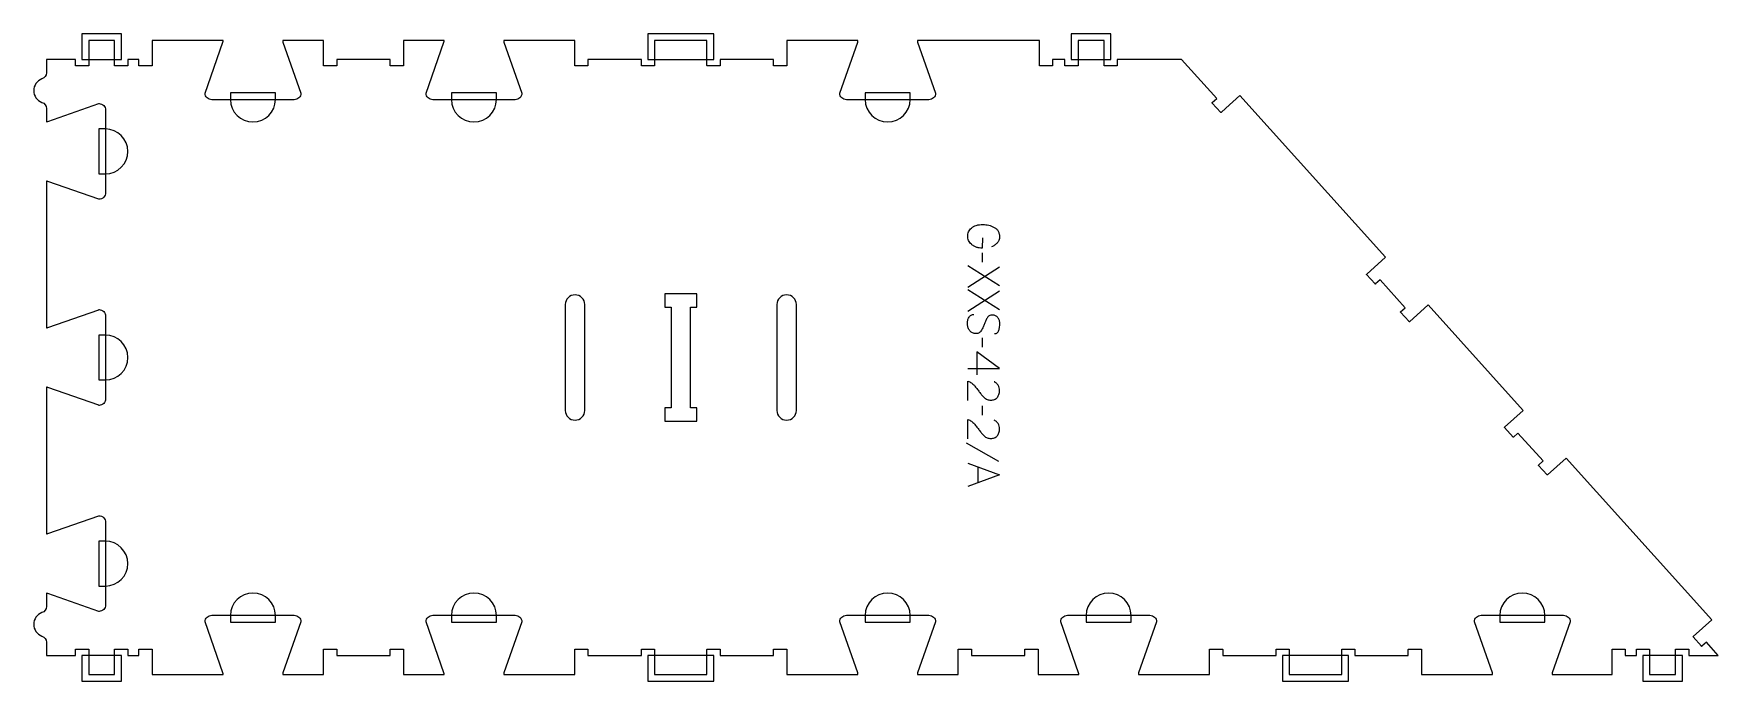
# Model space of a CAD drawing. Extents: x 0 to 1593, y -6 to 606.
import ezdxf

# ---------------------------------------------------------------- set-up
doc = ezdxf.new("R2010")
doc.units = 0
for name, color, linetype in [('1_ANYTOOL_1MMDEEP_LABELS_S', 2, 'CONTINUOUS'), ('3_ANYTOOL_CUTTHROUGH_INSID', 4, 'CONTINUOUS'), ('4_ANYTOOL_CUTTHROUGH_OUTSI', 5, 'CONTINUOUS'), ('5_ANYTOOL_HALF_MILL_9MM_IN', 3, 'CONTINUOUS')]:
    doc.layers.add(name, color=color, linetype=linetype)

msp = doc.modelspace()

# ---------------------------------------------------------------- linework, layer by layer
at = {"layer": '1_ANYTOOL_1MMDEEP_LABELS_S'}
for p, q in [((896.888995, 389.992088), (896.803281, 398.777802)), ((913.003281, 367.663516), (883.003281, 386.563516)), ((883.003281, 366.420659), (913.003281, 385.363516)), ((913.003281, 344.94923), (883.003281, 363.84923)), ((883.003281, 343.706373), (913.003281, 362.64923)), ((891.660423, 305.220659), (891.660423, 283.44923)), ((896.888995, 309.506373), (896.803281, 318.292088)), ((896.888995, 245.306373), (896.803281, 254.092088)), ((912.531852, 201.506373), (881.760423, 218.692088)), ((892.560423, 196.320659), (892.560423, 181.406373))]:
    msp.add_line(p, q, dxfattribs=at)
for points in [[(896.803281, 412.877802), (896.760423, 403.106373, -0.031732), (893.753021, 403.374484, -0.048764), (890.835423, 404.118873, -0.050291), (888.524916, 405.228586, -0.060119), (886.517566, 406.813516, -0.036578), (885.03115, 408.545536, -0.050793), (883.871138, 410.504588, -0.051881), (883.203393, 412.457605, -0.053919), (882.960423, 414.506373, -0.055881), (883.167367, 416.541521, -0.055271), (883.817566, 418.481373, -0.05403), (884.97676, 420.407349, -0.038531), (886.474709, 422.092088, -0.067281), (888.585723, 423.639801, -0.049165), (891.006852, 424.663516, -0.047412), (894.210771, 425.336443, -0.028075), (897.488995, 425.520659, -0.03109), (900.180575, 425.353132, -0.031496), (902.830066, 424.851016, -0.031425), (905.458311, 424.000143, -0.02824), (907.967566, 422.842088, -0.064555), (910.119091, 421.313284, -0.078906), (911.744352, 419.247445, -0.076878), (912.718902, 416.623843, -0.050594), (913.003281, 413.820659, -0.039946), (912.870484, 412.161098, -0.052714), (912.435423, 410.558159, -0.053511), (911.720089, 409.174962, -0.05153), (910.731852, 407.970659, -0.040443), (908.30871, 405.930435, -0.04035), (905.588995, 404.306373)], [(908.417566, 322.320659, 0.071867), (909.754173, 322.513772, 0.100684), (910.935423, 323.140302, 0.047558), (911.411874, 323.614855, 0.038563), (911.800602, 324.164855, 0.037928), (912.14807, 324.862043, 0.026634), (912.403281, 325.59923, 0.028461), (913.089263, 328.622564, 0.041577), (913.346138, 331.706373, 0.036938), (913.234998, 333.208733, 0.041531), (912.890781, 334.67423, 0.041583), (912.313572, 336.051607, 0.038125), (911.524709, 337.320659, 0.057611), (910.532805, 338.390812, 0.065808), (909.312209, 339.184945, 0.06469), (907.852654, 339.662441, 0.046778), (906.317566, 339.806373, 0.052235), (904.767724, 339.644017, 0.075448), (903.317566, 339.09923, 0.076671), (902.144514, 338.183139, 0.061023), (901.260423, 336.977802, 0.021951), (899.733078, 333.948948, 0.018213), (898.453281, 330.806373, -0.02405), (897.147818, 327.704889, -0.02981), (895.517566, 324.763516, -0.068439), (894.551636, 323.622214, -0.079282), (893.299709, 322.813516, -0.076308), (891.721027, 322.388516, -0.047772), (890.074709, 322.363516, -0.046243), (888.39375, 322.656751, -0.06359), (886.822923, 323.306373, -0.064671), (885.538734, 324.279197, -0.057073), (884.524709, 325.534945, -0.067522), (883.161799, 328.503253, -0.070793), (882.660423, 331.727802, -0.064027), (883.022939, 334.866817, -0.070447), (884.203281, 337.792088, -0.054374), (885.052913, 338.950505, -0.074742), (886.163995, 339.84923, -0.075199), (887.470373, 340.372238, -0.057737), (888.874709, 340.534945)], [(883.046138, 259.020659), (883.088995, 277.320659, -0.034491), (884.836327, 276.657881, -0.037732), (886.469352, 275.751016, -0.037744), (887.943988, 274.611722, -0.03482), (889.238995, 273.270659, -0.00859), (891.637578, 270.311434, -0.008791), (893.931852, 267.270659, 0.020588), (896.165295, 264.45137, 0.025206), (898.646138, 261.84923, 0.046908), (899.94738, 260.828635, 0.051091), (901.421138, 260.081373, 0.050722), (903.069312, 259.63264, 0.041139), (904.774709, 259.492088, 0.039396), (906.582295, 259.634732, 0.058519), (908.321138, 260.12423, 0.060358), (909.728254, 260.914788, 0.061397), (910.903281, 262.020659, 0.048006), (911.82524, 263.376616, 0.045901), (912.478281, 264.881373, 0.045216), (912.88084, 266.621434, 0.034258), (913.003281, 268.406373, 0.055622), (912.709293, 271.040944, 0.079896), (911.728281, 273.484945, 0.080617), (910.06258, 275.454332, 0.060287), (907.903281, 276.892088)], [(883.046138, 222.720659), (883.088995, 241.020659, -0.034491), (884.836327, 240.357881, -0.037732), (886.469352, 239.451016, -0.037744), (887.943988, 238.311722, -0.03482), (889.238995, 236.970659, -0.00859), (891.637578, 234.011434, -0.008791), (893.931852, 230.970659, 0.020588), (896.165295, 228.15137, 0.025206), (898.646138, 225.54923, 0.046908), (899.94738, 224.528635, 0.051091), (901.421138, 223.781373, 0.050722), (903.069312, 223.33264, 0.041139), (904.774709, 223.192088, 0.039396), (906.582295, 223.334732, 0.058519), (908.321138, 223.82423, 0.060358), (909.728254, 224.614788, 0.061397), (910.903281, 225.720659, 0.048006), (911.82524, 227.076616, 0.045901), (912.478281, 228.581373, 0.045216), (912.88084, 230.321434, 0.034258), (913.003281, 232.106373, 0.055622), (912.709293, 234.740944, 0.079896), (911.728281, 237.184945, 0.080617), (910.06258, 239.154332, 0.060287), (907.903281, 240.592088)]]:
    msp.add_lwpolyline(points, format="xyb", dxfattribs=at)
for points in [[(883.003281, 289.234945), (913.046138, 289.192088), (891.660423, 305.220659)], [(883.003281, 199.792088), (913.003281, 188.906373), (883.003281, 177.84923)]]:
    msp.add_lwpolyline(points, dxfattribs=at)
at = {"layer": '3_ANYTOOL_CUTTHROUGH_INSID'}
for points in [[(521, 249.750003), (521, 349.749997, 1), (502.5, 349.749997), (502.5, 249.750003, 1)], [(702.5, 249.750003, 1), (721, 249.750003), (721, 349.749997, 1), (702.5, 349.749997)]]:
    msp.add_lwpolyline(points, format="xyb", close=True, dxfattribs=at)
msp.add_lwpolyline([(627, 360), (596.5, 360), (596.5, 347.5), (602.5, 347.5), (602.5, 252), (596.5, 252), (596.5, 239.5), (627, 239.5), (627, 252), (621, 252), (621, 347.5), (627, 347.5)], close=True, dxfattribs=at)
at = {"layer": '4_ANYTOOL_CUTTHROUGH_OUTSI'}
msp.add_lwpolyline([(1435.402584, 0.000005), (1492.085504, 0.000881), (1492.085504, 23.750885, -0.414214), (1492.335504, 24.000885), (1504.335504, 24.000885, -0.414214), (1504.585504, 23.750885), (1504.585504, 18.000885), (1515.085504, 18.000885), (1515.085504, 23.750885, -0.414214), (1515.335504, 24.000885), (1527.335504, 24.000885, -0.414214), (1527.585504, 23.750885), (1527.585504, 0.000885), (1552.085504, 0.000885), (1552.085504, 23.750885, -0.414214), (1552.335504, 24.000885), (1564.335504, 24.000885, -0.414214), (1564.585504, 23.750885), (1564.585504, 18.000885), (1592.552642, 18.00087), (1581.33813, 30.455851), (1577.065048, 26.60835, -0.414214), (1576.711979, 26.626853), (1568.682412, 35.544591, -0.414214), (1568.700915, 35.89766), (1586.350605, 51.789512), (1448.685802, 204.681764), (1431.036113, 188.789912, -0.414214), (1430.683044, 188.808416), (1422.653477, 197.726154, -0.414214), (1422.67198, 198.079223), (1426.945063, 201.926724), (1403.190926, 228.308365), (1398.917844, 224.460864, -0.414214), (1398.564775, 224.479368), (1390.535208, 233.397106, -0.414214), (1390.553711, 233.750174), (1408.203401, 249.642026), (1318.268232, 349.52515), (1300.618543, 333.633298, -0.414214), (1300.265474, 333.651801), (1292.235907, 342.569539, -0.414214), (1292.25441, 342.922608), (1296.527493, 346.770109), (1272.773356, 373.15175), (1268.500274, 369.304249, -0.414214), (1268.147205, 369.322753), (1260.117638, 378.240491, -0.414214), (1260.136141, 378.59356), (1277.785831, 394.485412), (1140.121028, 547.377664), (1126.930208, 535.500596), (1122.471339, 531.485812, -0.414214), (1122.11827, 531.504316), (1114.088703, 540.422054, -0.414214), (1114.107206, 540.775122), (1118.380289, 544.622623), (1085.174969, 581.500864), (1024.344075, 581.500041), (1024.344075, 575.750037, -0.414214), (1024.094075, 575.500037), (1012.094075, 575.500037, -0.414214), (1011.844075, 575.750037), (1011.844075, 599.500037), (987.344075, 599.500037), (987.344075, 575.750037, -0.414214), (987.094075, 575.500037), (975.094075, 575.500037, -0.414214), (974.844075, 575.750037), (974.844075, 581.500061, 0.000001), (963.262161, 581.500126), (963.262161, 575.750127, -0.414214), (963.012161, 575.500127), (951.012161, 575.500127, -0.414214), (950.762161, 575.750127), (950.762161, 599.500126), (835.402437, 599.500001, 0.061784), (835.637431, 598.10513), (852.532965, 549.832588, -0.084368), (852.547, 549.750001, -0.414214), (846.297, 543.500001), (768.297, 543.500001, -0.414214), (762.047, 549.750001, -0.084368), (762.061035, 549.832588), (778.960148, 598.116195, 0.0608), (779.191479, 599.500001), (761.75, 599.5), (712, 599.5), (712, 575.75, -0.414214), (711.75, 575.5), (699.75, 575.5, -0.414214), (699.5, 575.75), (699.5, 581.5), (649, 581.5), (649, 575.75, -0.414214), (648.75, 575.5), (636.75, 575.5, -0.414214), (636.5, 575.75), (636.5, 599.5), (587, 599.5), (587, 575.75, -0.414214), (586.75, 575.5), (574.75, 575.5, -0.414214), (574.5, 575.75), (574.5, 581.5), (524, 581.5), (524, 575.75, -0.414214), (523.75, 575.5), (511.75, 575.5, -0.414214), (511.5, 575.75), (511.5, 599.5), (461.75, 599.5), (444.308437, 599.5, 0.061784), (444.543431, 598.10513), (461.438965, 549.832588, -0.084368), (461.453, 549.75, -0.414214), (455.203, 543.5), (377.203, 543.5, -0.414214), (370.953, 549.75, -0.084368), (370.967035, 549.832588), (387.866148, 598.116195, 0.061178), (388.097563, 599.5), (349.5, 599.5), (349.5, 575.75, -0.414214), (349.25, 575.5), (337.25, 575.5, -0.414214), (337, 575.75), (337, 581.5), (286.5, 581.5), (286.5, 575.75, -0.414214), (286.25, 575.5), (274.25, 575.5, -0.414214), (274, 575.75), (274, 599.5), (235.402437, 599.5, 0.061784), (235.637431, 598.10513), (252.532965, 549.832588, -0.084368), (252.547, 549.75, -0.414214), (246.297, 543.5), (168.297, 543.5, -0.414214), (162.047, 549.75, -0.084368), (162.061035, 549.832588), (178.960148, 598.116195, 0.061178), (179.191563, 599.5), (161.75, 599.5), (112, 599.5), (112, 575.75, -0.414214), (111.75, 575.5), (99.75, 575.5, -0.414214), (99.5, 575.75), (99.5, 581.499999), (89, 581.49997), (89, 575.749939, -0.414214), (88.75, 575.499939), (76.75, 575.499939, -0.414214), (76.5, 575.749939), (76.5, 599.499939), (52, 599.499939), (52, 575.749939, -0.414214), (51.75, 575.499939), (39.75, 575.499939, -0.414214), (39.5, 575.749939), (39.5, 581.499863), (12, 581.499607), (12, 569.094772, -0.317837), (7.833333, 563.202216, 0.707107), (7.833333, 541.046203, -0.317837), (12, 535.153647), (12, 522.75479, 0.061835), (13.39487, 522.989641), (61.667412, 539.885174, -0.084368), (61.75, 539.89921, -0.414214), (68, 533.64921), (68, 455.64921, -0.414214), (61.75, 449.39921, -0.084368), (61.667412, 449.413245), (13.383805, 466.312358, 0.061178), (12, 466.543772), (12, 327.854647, 0.061784), (13.39487, 328.089641), (61.667412, 344.985174, -0.084368), (61.75, 344.99921, -0.414214), (68, 338.74921), (68, 260.74921, -0.414214), (61.75, 254.49921, -0.084368), (61.667412, 254.513245), (13.383805, 271.412358, 0.061178), (12, 271.643772), (12, 132.954647, 0.061784), (13.39487, 133.189641), (61.667412, 150.085174, -0.084368), (61.75, 150.09921, -0.414214), (68, 143.84921), (68, 65.84921, -0.414214), (61.75, 59.59921, -0.08437), (61.667411, 59.613246), (13.383804, 76.512757, 0.061376), (12, 76.744268), (12, 64.344772, -0.317837), (7.833333, 58.452216, 0.317837), (0, 47.37421, 0.317837), (7.833333, 36.296203, -0.317837), (12, 30.403647), (12, 18.000001), (39.5, 18.000134), (39.5, 23.750061, -0.414214), (39.75, 24.000061), (51.75, 24.000061, -0.414214), (52, 23.750061), (52, 0.000061), (76.5, 0.000061), (76.5, 23.750061, -0.414214), (76.75, 24.000061), (88.75, 24.000061, -0.414214), (89, 23.750061), (89, 18.00003), (99.5, 18.000001), (99.5, 23.75, -0.414214), (99.75, 24), (111.75, 24, -0.414214), (112, 23.75), (112, 0), (179.191563, 0, 0.061784), (178.956569, 1.39487), (162.061035, 49.667412, -0.084368), (162.047, 49.75, -0.414214), (168.297, 56), (246.297, 56, -0.414214), (252.547, 49.75, -0.084368), (252.532965, 49.667412), (235.633852, 1.383805, 0.061178), (235.402437, 0), (274, 0), (274, 23.75, -0.414214), (274.25, 24), (286.25, 24, -0.414214), (286.5, 23.75), (286.5, 18), (337, 18), (337, 23.75, -0.414214), (337.25, 24), (349.25, 24, -0.414214), (349.5, 23.75), (349.5, 0), (388.097563, 0, 0.061784), (387.862569, 1.39487), (370.967035, 49.667412, -0.084368), (370.953, 49.75, -0.414214), (377.203, 56), (455.203, 56, -0.414214), (461.453, 49.75, -0.084368), (461.438965, 49.667412), (444.539852, 1.383805, 0.061178), (444.308437, 0), (511.5, 0), (511.5, 23.75, -0.414214), (511.75, 24), (523.75, 24, -0.414214), (524, 23.75), (524, 18), (574.5, 18), (574.5, 23.75, -0.414214), (574.75, 24), (586.75, 24, -0.414214), (587, 23.75), (587, 0), (636.5, 0), (636.5, 23.75, -0.414214), (636.75, 24), (648.75, 24, -0.414214), (649, 23.75), (649, 18), (699.5, 18), (699.5, 23.75, -0.414214), (699.75, 24), (711.75, 24, -0.414214), (712, 23.75), (712, 0), (761.75, 0), (779.191563, 0.000001, 0.061784), (778.956569, 1.394871), (762.061035, 49.667413, -0.084368), (762.047, 49.750001, -0.414214), (768.297, 56.000001), (846.297, 56.000001, -0.414214), (852.547, 49.750001, -0.084368), (852.532965, 49.667413), (835.633852, 1.383806, 0.0608), (835.402521, 0.000001), (874, 0.000001), (874, 23.750001, -0.414214), (874.25, 24.000001), (886.25, 24.000001, -0.414214), (886.5, 23.750001), (886.5, 18.000001), (937, 18.000001), (937, 23.750001, -0.414214), (937.25, 24.000001), (949.25, 24.000001, -0.414214), (949.5, 23.750001), (949.5, 0.000001), (988.097563, 0.000001, 0.061784), (987.862569, 1.394871), (970.967035, 49.667413, -0.084368), (970.953, 49.750001, -0.414214), (977.203, 56.000001), (1055.203, 56.000001, -0.414214), (1061.453, 49.750001, -0.084368), (1061.438965, 49.667413), (1044.539852, 1.383806, 0.0608), (1044.308521, 0.000001), (1111.5, 0.000001), (1111.5, 23.750001, -0.414214), (1111.75, 24.000001), (1123.75, 24.000001, -0.414214), (1124, 23.750001), (1124, 18.000001), (1174.5, 18.000001), (1174.5, 23.750001, -0.414214), (1174.75, 24.000001), (1186.75, 24.000001, -0.414214), (1187, 23.750001), (1187, 0.000001), (1236.5, 0.000001), (1236.5, 23.750001, -0.414214), (1236.75, 24.000001), (1248.75, 24.000001, -0.414214), (1249, 23.750001), (1249, 18.000001), (1299.5, 18.000001), (1299.5, 23.750001, -0.414214), (1299.75, 24.000001), (1311.75, 24.000001, -0.414214), (1312, 23.750001), (1312, 0.000001), (1379.19159, 0.000001, 0.06181), (1378.956668, 1.394871), (1362.061134, 49.667413, -0.084368), (1362.047099, 49.750001, -0.414214), (1368.297099, 56.000001), (1446.297099, 56.000001, -0.414214), (1452.547099, 49.750001, -0.084368), (1452.533064, 49.667413), (1435.633951, 1.383806, 0.060787)], format="xyb", close=True, dxfattribs=at)
at = {"layer": '5_ANYTOOL_HALF_MILL_9MM_IN'}
for points in [[(51.5, 581.55787), (77, 581.55787), (83, 581.55787), (83, 605.999939), (76.74, 605.999939), (45.5, 605.999939), (45.5, 599.739939), (45.5, 581.55787)], [(586.5, 581.5), (637, 581.5), (643, 581.5), (643, 606), (636.74, 606), (580.5, 606), (580.5, 599.74), (580.5, 581.5)], [(986.844075, 581.500037), (1012.344075, 581.500037), (1018.344075, 581.500037), (1018.344075, 599.740037), (1018.344075, 606.000037), (980.844075, 606.000037), (980.844075, 599.740037), (980.844075, 581.500037)], [(77, 17.94213), (51.5, 17.94213), (45.5, 17.94213), (45.5, -6.499939), (51.76, -6.499939), (83, -6.499939), (83, -0.239939), (83, 17.94213)], [(637, 18), (586.5, 18), (580.5, 18), (580.5, -6.5), (586.76, -6.5), (636.74, -6.5), (643, -6.5), (643, 18)], [(1237, 18), (1186.5, 18), (1180.5, 18), (1180.5, -6.5), (1186.76, -6.5), (1243, -6.5), (1243, -0.24), (1243, 18)], [(1552.585504, 18.000884), (1527.085504, 18.000884), (1521.085504, 18.000884), (1521.085504, -0.239115), (1521.085504, -6.499115), (1558.585504, -6.499115), (1558.585504, -0.239115), (1558.585504, 18.000884)]]:
    msp.add_lwpolyline(points, close=True, dxfattribs=at)
for points in [[(186.047, 544), (186.047, 543.75, 1), (228.547, 543.75), (228.547, 550), (186.047, 550)], [(394.953002, 543.74, 0.999765), (437.453, 543.75), (437.453, 550), (394.953, 550)], [(786.047002, 543.74, 0.999765), (828.547, 543.75), (828.547, 550), (786.047, 550)], [(67.76, 473.400002, 0.999765), (67.75, 515.9), (61.5, 515.9), (61.5, 473.4)], [(67.76, 278.500002, 0.999765), (67.75, 321), (61.5, 321), (61.5, 278.5)], [(67.76, 83.600002, 0.999765), (67.75, 126.1), (61.5, 126.1), (61.5, 83.6)], [(228.547, 55.75, 1), (186.047, 55.75), (186.047, 49.5), (228.547, 49.5)], [(437.453, 55.75, 1), (394.953, 55.75), (394.953, 49.5), (437.453, 49.5)], [(828.547, 55.75, 1), (786.047, 55.75), (786.047, 49.5), (828.547, 49.5)], [(1037.453, 55.75, 1), (994.953, 55.75), (994.953, 49.5), (1037.453, 49.5)], [(1428.547002, 55.75, 1), (1386.047002, 55.75), (1386.047002, 49.5), (1428.547002, 49.5)]]:
    msp.add_lwpolyline(points, format="xyb", close=True, dxfattribs=at)

doc.saveas('drawing.dxf')
